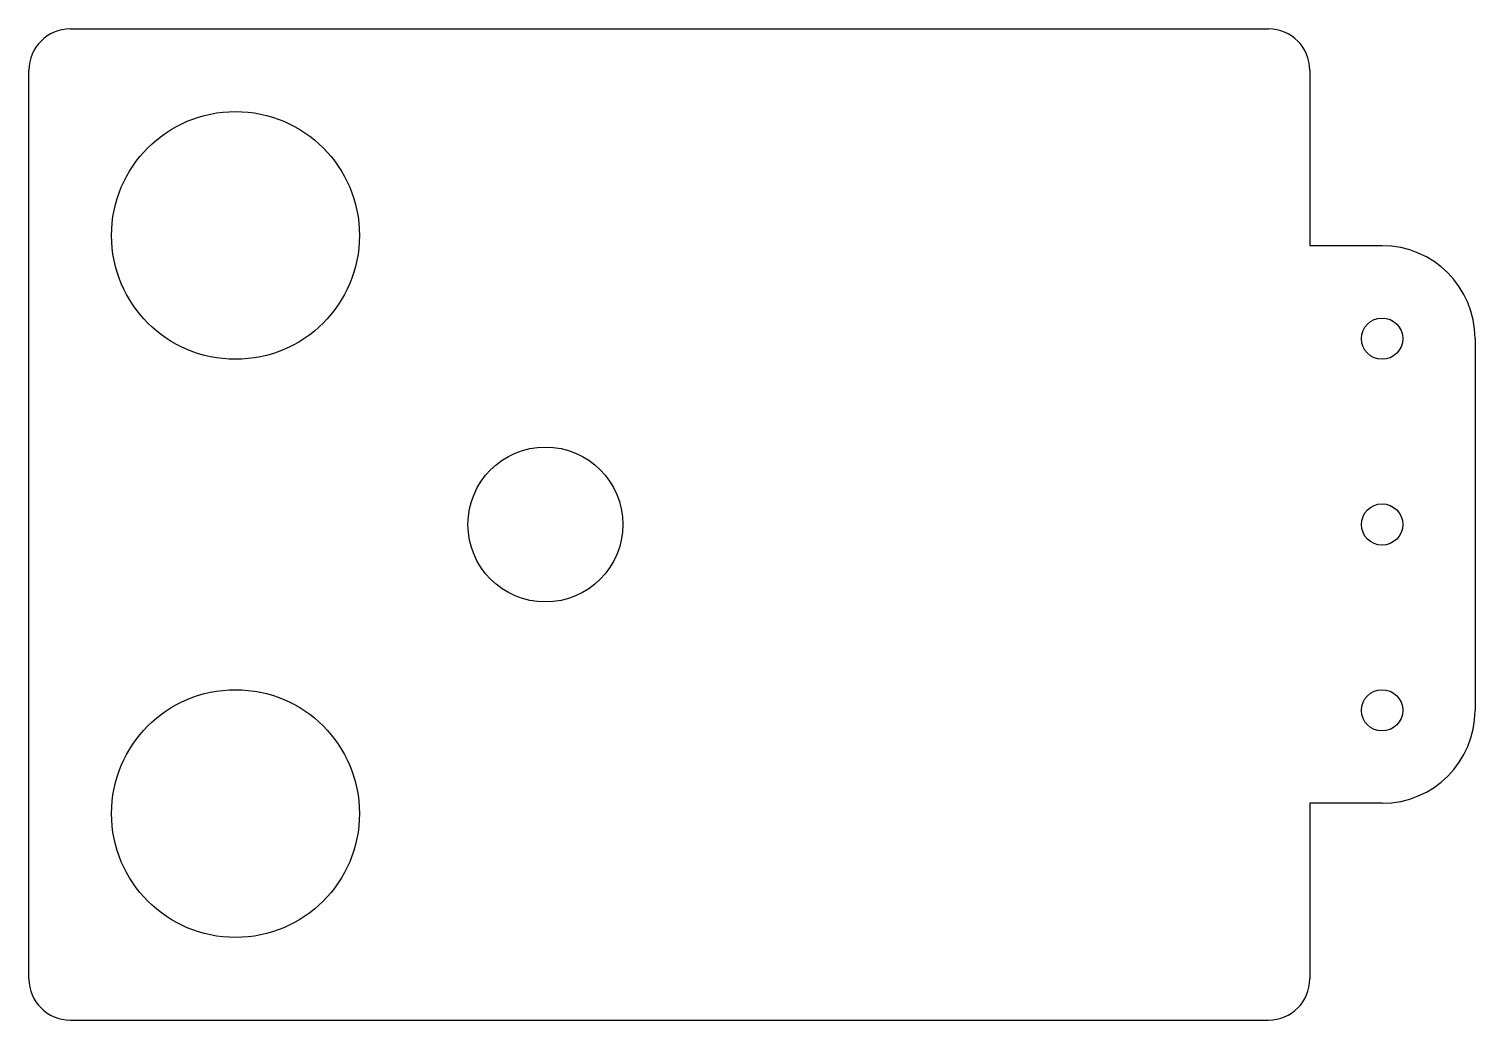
# Model space of a CAD drawing. Header units: millimetres. Extents: x 0 to 70, y 0 to 48.
import ezdxf

# ---------------------------------------------------------------- set-up
doc = ezdxf.new("R2010")
doc.units = ezdxf.units.MM

msp = doc.modelspace()

# ---------------------------------------------------------------- linework, layer by layer
at = {"color": 7, "linetype": 'Continuous', "lineweight": 25}
for p, q in [((2, 48), (60, 48)), ((0, 2), (0, 46)), ((62, 46), (62, 37.5)), ((65.5, 37.5), (62, 37.5)), ((70, 33), (70, 15)), ((62, 10.5), (62, 2)), ((65.5, 10.5), (62, 10.5)), ((2, 0), (60, 0))]:
    msp.add_line(p, q, dxfattribs=at)
for centre, radius in [((10, 38), 6), ((65.5, 33), 1), ((25, 24), 3.75), ((65.5, 24), 1), ((10, 10), 6), ((65.5, 15), 1)]:
    msp.add_circle(centre, radius, dxfattribs=at)
for centre, radius, start, end in [((2, 46), 2, 90, 180), ((60, 46), 2, 0, 90), ((65.5, 33), 4.5, 0, 90), ((65.5, 15), 4.5, 270, 0), ((2, 2), 2, 180, 270), ((60, 2), 2, 270, 0)]:
    msp.add_arc(centre, radius, start, end, dxfattribs=at)

doc.saveas('drawing.dxf')
